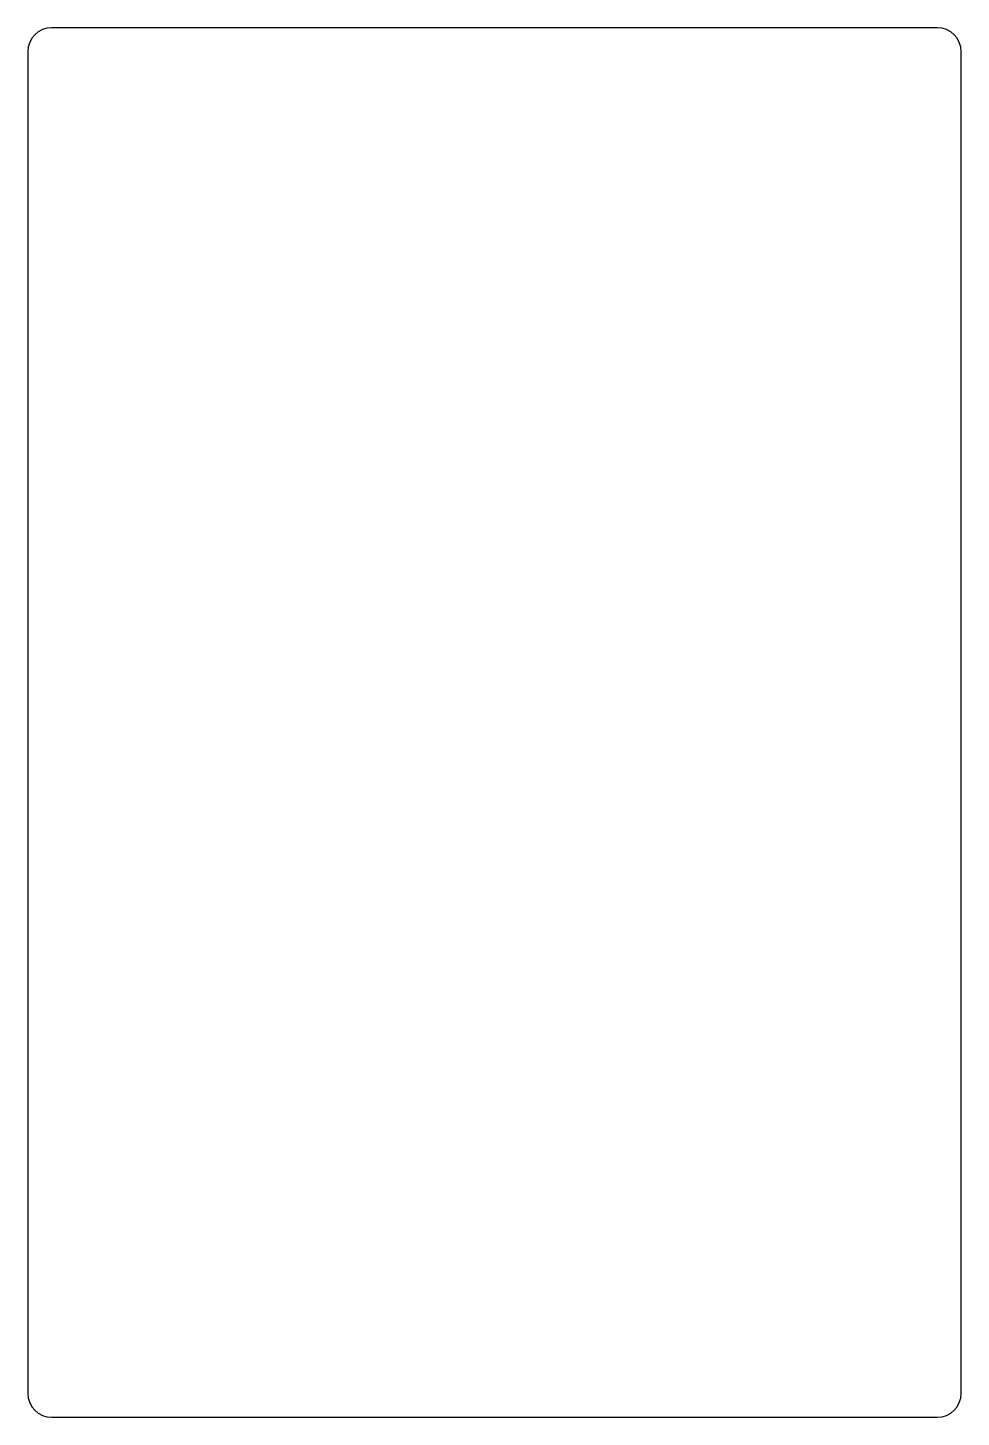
# Model space of a CAD drawing. Header units: millimetres. Extents: x -27.5 to -4, y -58 to -23.
import ezdxf

# ---------------------------------------------------------------- set-up
doc = ezdxf.new("R2010")
doc.units = ezdxf.units.MM

msp = doc.modelspace()

# ---------------------------------------------------------------- linework, layer by layer
for p, q in [((-4.6, -23, 0.7), (-26.9, -23, 0.7)), ((-27.5, -23.6, 0.7), (-27.5, -57.4, 0.7)), ((-4, -57.4, 0.7), (-4, -23.6, 0.7)), ((-26.9, -58, 0.7), (-4.6, -58, 0.7))]:
    msp.add_line(p, q)
for centre, start, end in [((-26.9, -23.6, 0.7), 90, 180), ((-4.6, -23.6, 0.7), 0, 90), ((-26.9, -57.4, 0.7), 180, 270), ((-4.6, -57.4, 0.7), -90, 0)]:
    msp.add_arc(centre, 0.6, start, end)

doc.saveas('drawing.dxf')
